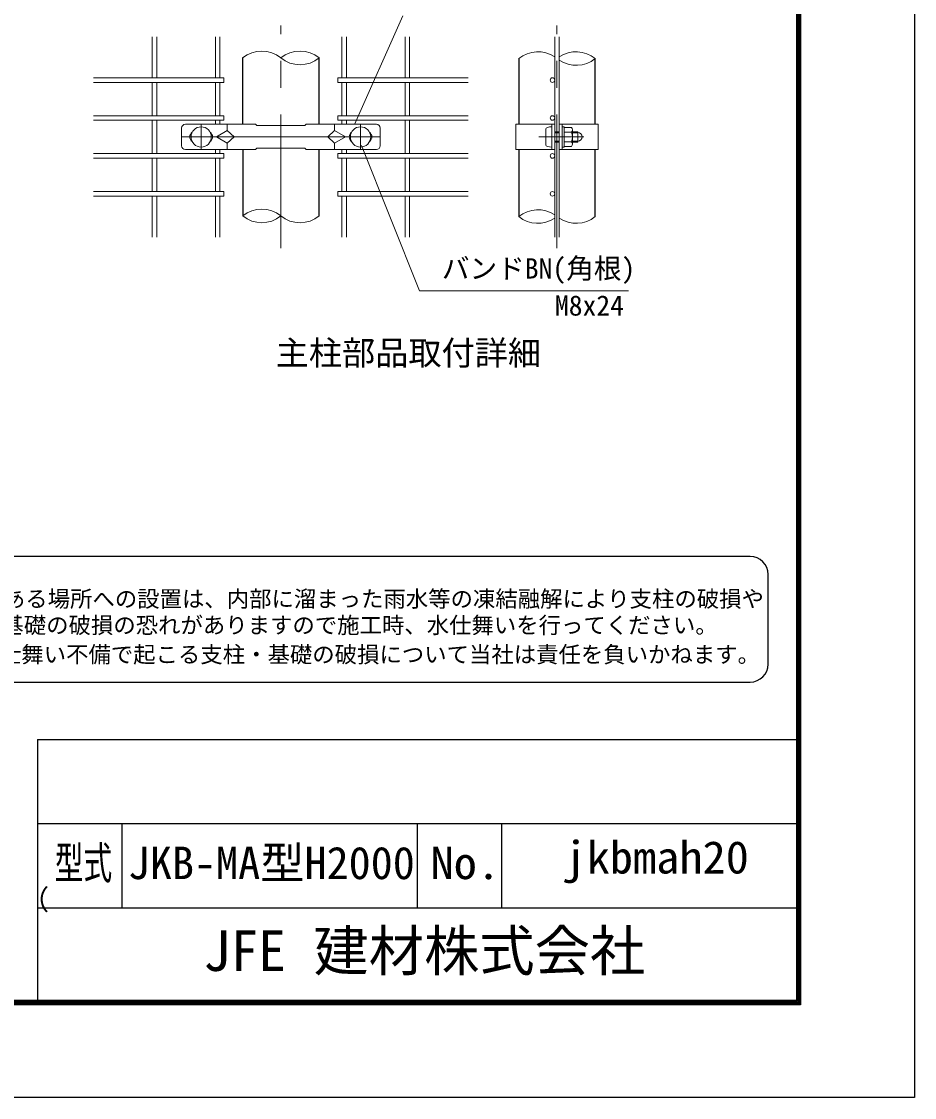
# Model space of a CAD drawing. Units: millimetres, scale not verified. Extents: x -4200 to 4200, y -2970 to 2970.
# Drawn here: x 2082 to 4200, y -2970 to -416 of the extents above; entities that cross this region are included whole.
import ezdxf
from ezdxf.enums import TextEntityAlignment as Align

# ---------------------------------------------------------------- set-up
doc = ezdxf.new("R2010")
doc.units = ezdxf.units.MM
doc.header["$LTSCALE"] = 10
doc.linetypes.add('USER1', pattern=[50.8, 31.75, -6.35, 6.35, -6.35])
for name, color, linetype, lineweight in [('0-0_D-TTL-TXT', 7, 'Continuous', 25), ('0-1_D-STR2', 7, 'Continuous', 13), ('0-2_D-STR1', 1, 'Continuous', 25), ('0-3_D-STR3', 3, 'Continuous', 13), ('0-5_D-BMK', 2, 'USER1', 13), ('0-7_D-STR-DIM', 7, 'Continuous', 13), ('0-A_D-STR-TXT', 7, 'Continuous', 13), ('0-C_D-TTL', 7, 'Continuous', 25)]:
    doc.layers.add(name, color=color, linetype=linetype, lineweight=lineweight)
doc.styles.add('ＭＳ ゴシック', font='')
doc.styles.get('ＭＳ ゴシック').set_extended_font_data('MS Gothic')

msp = doc.modelspace()

# ---------------------------------------------------------------- linework, layer by layer
at = {"layer": '0-0_D-TTL-TXT', "color": 2}
for p, q in [((3810.12, -1685.76), (1727.06, -1685.76)), ((3852.71, -1941.3), (3852.71, -1728.35)), ((1727.06, -1983.88), (3810.12, -1983.88))]:
    msp.add_line(p, q, dxfattribs=at)
for centre, start, end in [((3810.12, -1728.35), 0, 90), ((3810.12, -1941.3), 270, 0)]:
    msp.add_arc(centre, 42.59, start, end, dxfattribs=at)
at = {"layer": '0-1_D-STR2'}
for p, q in [((2391.37, -549.65), (2391.37, -452.55)), ((2402.17, -549.65), (2402.17, -452.55)), ((2541.37, -549.65), (2541.37, -452.55)), ((2552.17, -549.65), (2552.17, -452.55)), ((2841.37, -549.65), (2841.37, -452.55)), ((2852.17, -549.65), (2852.17, -452.55)), ((2991.37, -549.65), (2991.37, -452.55)), ((3002.17, -549.65), (3002.17, -452.55)), ((3346.37, -927.55), (3346.37, -452.55)), ((3357.17, -927.55), (3357.17, -452.55)), ((2561.77, -549.65), (2252.17, -549.65)), ((2561.77, -560.45), (2252.17, -560.45)), ((2391.37, -639.65), (2391.37, -560.45)), ((2402.17, -639.65), (2402.17, -560.45)), ((2541.37, -639.65), (2541.37, -560.45)), ((2552.17, -639.65), (2552.17, -560.45)), ((2561.77, -549.65), (2561.77, -560.45)), ((2831.77, -549.65), (3141.37, -549.65)), ((2831.77, -549.65), (2831.77, -560.45)), ((2831.77, -560.45), (3141.37, -560.45)), ((2841.37, -639.65), (2841.37, -560.45)), ((2852.17, -639.65), (2852.17, -560.45)), ((2991.37, -639.65), (2991.37, -560.45)), ((3002.17, -639.65), (3002.17, -560.45)), ((2561.77, -639.65), (2252.17, -639.65)), ((2561.77, -650.45), (2252.17, -650.45)), ((2391.37, -729.65), (2391.37, -650.45)), ((2402.17, -729.65), (2402.17, -650.45)), ((2541.37, -660.05), (2541.37, -650.45)), ((2552.17, -660.05), (2552.17, -650.45)), ((2561.77, -639.65), (2561.77, -650.45)), ((2831.77, -639.65), (3141.37, -639.65)), ((2831.77, -639.65), (2831.77, -650.45)), ((2831.77, -650.45), (3141.37, -650.45)), ((2841.37, -660.05), (2841.37, -650.45)), ((2852.17, -660.05), (2852.17, -650.45)), ((2991.37, -729.65), (2991.37, -650.45)), ((3002.17, -729.65), (3002.17, -650.45)), ((2561.77, -729.65), (2252.17, -729.65)), ((2561.77, -740.45), (2252.17, -740.45)), ((2391.37, -819.65), (2391.37, -740.45)), ((2402.17, -819.65), (2402.17, -740.45)), ((2541.37, -729.65), (2541.37, -720.05)), ((2541.37, -819.65), (2541.37, -740.45)), ((2552.17, -729.65), (2552.17, -720.05)), ((2552.17, -819.65), (2552.17, -740.45)), ((2561.77, -729.65), (2561.77, -740.45)), ((2831.77, -729.65), (3141.37, -729.65)), ((2831.77, -729.65), (2831.77, -740.45)), ((2831.77, -740.45), (3141.37, -740.45)), ((2841.37, -729.65), (2841.37, -720.05)), ((2841.37, -819.65), (2841.37, -740.45)), ((2852.17, -729.65), (2852.17, -720.05)), ((2852.17, -819.65), (2852.17, -740.45)), ((2991.37, -819.65), (2991.37, -740.45)), ((3002.17, -819.65), (3002.17, -740.45)), ((2561.77, -819.65), (2252.17, -819.65)), ((2561.77, -830.45), (2252.17, -830.45)), ((2391.37, -927.55), (2391.37, -830.45)), ((2402.17, -927.55), (2402.17, -830.45)), ((2541.37, -927.55), (2541.37, -830.45)), ((2552.17, -927.55), (2552.17, -830.45)), ((2561.77, -819.65), (2561.77, -830.45)), ((2831.77, -819.65), (3141.37, -819.65)), ((2831.77, -819.65), (2831.77, -830.45)), ((2831.77, -830.45), (3141.37, -830.45)), ((2841.37, -927.55), (2841.37, -830.45)), ((2852.17, -927.55), (2852.17, -830.45)), ((2991.37, -927.55), (2991.37, -830.45)), ((3002.17, -927.55), (3002.17, -830.45))]:
    msp.add_line(p, q, dxfattribs=at)
for centre in [(3340.97, -555.05), (3340.97, -645.05), (3340.97, -735.05), (3340.97, -825.05)]:
    msp.add_circle(centre, 5.4, dxfattribs=at)
at = {"layer": '0-2_D-STR1'}
for p, q in [((2606.02, -502.55), (2606.02, -660.05)), ((2787.52, -660.05), (2787.52, -502.55)), ((3261.02, -504.05), (3261.02, -660.05)), ((3442.52, -660.05), (3442.52, -504.05)), ((2606.19, -720.05), (2606.19, -877.55)), ((2787.52, -877.55), (2787.52, -720.05)), ((3261.02, -720.05), (3261.02, -879.05)), ((3442.52, -879.05), (3442.52, -720.05))]:
    msp.add_line(p, q, dxfattribs=at)
at = {"layer": '0-3_D-STR3'}
for p, q in [((2470.27, -660.05), (2636.77, -660.05)), ((2569.27, -660.05), (2569.27, -675.05)), ((2639.77, -663.05), (2636.77, -660.05)), ((2639.77, -663.05), (2753.77, -663.05)), ((2753.77, -663.05), (2756.77, -660.05)), ((2756.77, -660.05), (2923.27, -660.05)), ((2824.27, -660.05), (2824.27, -675.05)), ((3254.12, -660.05), (3346.37, -660.05)), ((3254.12, -660.05), (3254.12, -720.05)), ((3339.47, -720.05), (3339.47, -660.05)), ((3346.37, -720.05), (3346.37, -660.05)), ((3357.17, -720.05), (3357.17, -660.05)), ((3357.17, -660.05), (3449.42, -660.05)), ((3364.07, -720.05), (3364.07, -660.05)), ((3449.42, -660.05), (3449.42, -720.05)), ((2461.27, -669.05), (2461.27, -711.05)), ((2543.77, -690.05), (2569.27, -675.05)), ((2824.27, -675.05), (2807.77, -690.05)), ((2849.77, -690.05), (2824.27, -675.05)), ((2932.27, -669.05), (2932.27, -711.05)), ((3325.07, -670.55), (3325.07, -709.55)), ((3339.47, -666.05), (3339.47, -714.05)), ((3346.37, -678.05), (3357.17, -678.05)), ((3346.37, -680.08), (3357.17, -680.08)), ((3364.07, -714.05), (3364.07, -666.05)), ((3368.87, -667.55), (3368.87, -712.55)), ((3368.87, -667.55), (3386.27, -667.55)), ((3368.87, -678.8), (3386.27, -678.8)), ((3388.37, -672.72), (3388.37, -707.35)), ((3388.37, -678.05), (3401.28, -678.05)), ((3388.37, -680.08), (3401.28, -680.08)), ((3401.28, -702.05), (3401.28, -678.05)), ((2543.77, -690.05), (2569.27, -705.05)), ((2807.77, -690.05), (2824.27, -705.05)), ((2849.77, -690.05), (2824.27, -705.05)), ((2824.27, -705.05), (2824.27, -720.05)), ((3346.37, -700.02), (3357.17, -700.02)), ((3346.37, -702.05), (3357.17, -702.05)), ((3364.07, -714.05), (3368.87, -714.05)), ((3368.87, -701.3), (3386.27, -701.3)), ((3368.87, -712.55), (3386.27, -712.55)), ((3388.37, -700.02), (3401.28, -700.01)), ((3388.37, -702.05), (3401.28, -702.05)), ((2470.27, -720.05), (2636.77, -720.05)), ((2639.77, -717.05), (2636.77, -720.05)), ((2639.77, -717.05), (2753.77, -717.05)), ((2753.77, -717.05), (2756.77, -720.05)), ((2756.77, -720.05), (2923.27, -720.05)), ((3254.12, -720.05), (3346.37, -720.05)), ((3357.17, -720.05), (3449.42, -720.05))]:
    msp.add_line(p, q, dxfattribs=at)
for points in [[(2569.27, -675.05), (2585.77, -690.05), (2569.27, -705.05), (2569.27, -720.05)], [(3364.07, -666.05), (3368.87, -666.05), (3368.87, -714.05)]]:
    msp.add_lwpolyline(points, dxfattribs=at)
for centre in [(2507.77, -690.05), (2885.77, -690.05)]:
    msp.add_circle(centre, 24, dxfattribs=at)
for centre, radius, start, end in [((2470.27, -669.05), 9, 90, 180), ((2923.27, -669.05), 9, 0, 90), ((2494.27, -690.05), 13.5, 125.46791, 234.53209), ((2521.27, -690.05), 13.5, 305.46791, 54.53209), ((2872.27, -690.05), 13.5, 125.46791, 234.53209), ((2899.27, -690.05), 13.5, 305.46791, 54.53209), ((3379.84, -673.18), 8.55, 318.83491, 41.16509), ((3357.19, -690.05), 31.18, 338.85295, 21.14705), ((3401.28, -690.05), 10.2, 270, 90), ((2470.27, -711.05), 9, 180, 270), ((2923.27, -711.05), 9, 270, 0), ((3379.83, -706.93), 8.55, 318.86505, 41.13495)]:
    msp.add_arc(centre, radius, start, end, dxfattribs=at)
for centre, start_param, end_param in [((3339.47, -670.55), 1.5707963, 3.1415927), ((3339.47, -709.55), 3.1415927, 4.712389)]:
    msp.add_ellipse(centre, major_axis=(14.4, 0), ratio=0.3125, start_param=start_param, end_param=end_param, dxfattribs=at)
at = {"layer": '0-5_D-BMK'}
for p, q in [((2696.77, -954.23), (2696.77, -425.87)), ((3351.77, -954.23), (3351.77, -425.87)), ((2507.77, -720.05), (2507.77, -660.05)), ((2885.77, -720.05), (2885.77, -660.05)), ((2477.77, -690.05), (2537.77, -690.05)), ((2855.77, -690.05), (2915.77, -690.05)), ((3308.51, -690.05), (3415.73, -690.05))]:
    msp.add_line(p, q, dxfattribs=at)
at = {"layer": '0-7_D-STR-DIM'}
msp.add_line((2461.27, -690.05), (2932.27, -690.05), dxfattribs=at)
for centre, radius, start, end in [((2651.4, -558.53), 72.06, 50.97549, 129.02451), ((2742.15, -558.53), 72.06, 50.97549, 129.02451), ((2742.15, -446.57), 72.06, 230.97549, 309.02451), ((3306.4, -560.03), 72.06, 56.30864, 129.02451), ((3397.15, -560.03), 72.06, 50.97549, 123.69136), ((3397.15, -448.07), 72.06, 236.30864, 309.02451), ((2651.48, -933.34), 71.86, 50.92646, 129.07354), ((3306.4, -935.03), 72.06, 56.30864, 129.02451), ((2651.48, -821.76), 71.86, 230.92646, 309.07354), ((2742.15, -821.57), 72.06, 230.97549, 309.02451), ((3306.4, -823.07), 72.06, 230.97549, 303.69136), ((3397.15, -823.07), 72.06, 236.30864, 309.02451)]:
    msp.add_arc(centre, radius, start, end, dxfattribs=at)
at = {"layer": '0-A_D-STR-TXT'}
for p, q in [((2986.22, -402.74), (2871.25, -660.78)), ((3025.88, -1055.02), (2888.21, -710.38)), ((3025.88, -1055.02), (3521.45, -1055.02))]:
    msp.add_line(p, q, dxfattribs=at)
at = {"layer": '0-C_D-TTL'}
for p, q in [((2119.8, -2119.9), (2119.8, -2739.9)), ((2119.8, -2119.9), (3919.8, -2119.9)), ((2119.8, -2319.9), (3919.8, -2319.9)), ((2319.8, -2319.9), (2319.8, -2519.9)), ((3019.8, -2319.9), (3019.8, -2519.9)), ((3219.8, -2319.9), (3219.8, -2519.9)), ((2119.8, -2519.9), (3919.8, -2519.9))]:
    msp.add_line(p, q, dxfattribs=at)
at = {"layer": '0-C_D-TTL', "color": 2}
msp.add_lwpolyline([(-4200.2, 2970.1), (4199.8, 2970.1), (4199.8, -2969.9), (-4200.2, -2969.9)], close=True, dxfattribs=at)
at = {"layer": '0-C_D-TTL'}
for points in [[(-3930.2, 2750.1), (3929.8, 2750.1), (3929.8, -2749.9), (-3930.2, -2749.9)], [(-3927.7, 2747.6), (3927.3, 2747.6), (3927.3, -2747.4), (-3927.7, -2747.4)], [(-3925.2, 2745.1), (3924.8, 2745.1), (3924.8, -2744.9), (-3925.2, -2744.9)], [(-3922.7, 2742.6), (3922.3, 2742.6), (3922.3, -2742.4), (-3922.7, -2742.4)], [(-3920.2, 2740.1), (3919.8, 2740.1), (3919.8, -2739.9), (-3920.2, -2739.9)]]:
    msp.add_lwpolyline(points, close=True, dxfattribs=at)

# ---------------------------------------------------------------- texts
at = {"layer": '0-0_D-TTL-TXT', "style": 'ＭＳ ゴシック'}
for s, height, p in [('主柱部品取付詳細', 57.7, (2684.37, -1248.78)), ('凍結の恐れがある場所への設置は、内部に溜まった雨水等の凍結融解により支柱の破損や', 38.93, (1718.7, -1817.51)), ('コンクリート基礎の破損の恐れがありますので施工時、水仕舞いを行ってください。', 38.93, (1715.2, -1880.05)), ('施工による水仕舞い不備で起こる支柱・基礎の破損について当社は責任を負いかねます。 ', 38.93, (1709.24, -1949.46)), ('JKB-MA型H2000', 76.98, (2333.54, -2474.71)), ('（設計条件）風荷重：昭和57年改正 建築基準法・同施行令に基づく風圧力に準拠。（', 48.09, (-378.23, -2538.59)), ('JFE 建材株式会社', 96.19, (2512.18, -2698.41))]:
    msp.add_text(s, height=height, dxfattribs=at).set_placement(p, align=Align.BOTTOM_LEFT)
for s, width, p in [('型式', 0.65, (2160.07, -2474.71)), ('No.', 1.05, (3051.8, -2474.71)), ('jkbmah20', 1.05, (3367.14, -2461.37))]:
    msp.add_text(s, height=76.98, dxfattribs=dict(at, width=width)).set_placement(p, align=Align.BOTTOM_LEFT)
at = {"layer": '0-A_D-STR-TXT', "style": 'ＭＳ ゴシック'}
for s, p in [('バンドBN(角根)', (3078.58, -1040.53)), ('M8x24', (3346.98, -1128.56))]:
    msp.add_text(s, height=48.09, dxfattribs=at).set_placement(p, align=Align.BOTTOM_LEFT)

doc.saveas('drawing.dxf')
